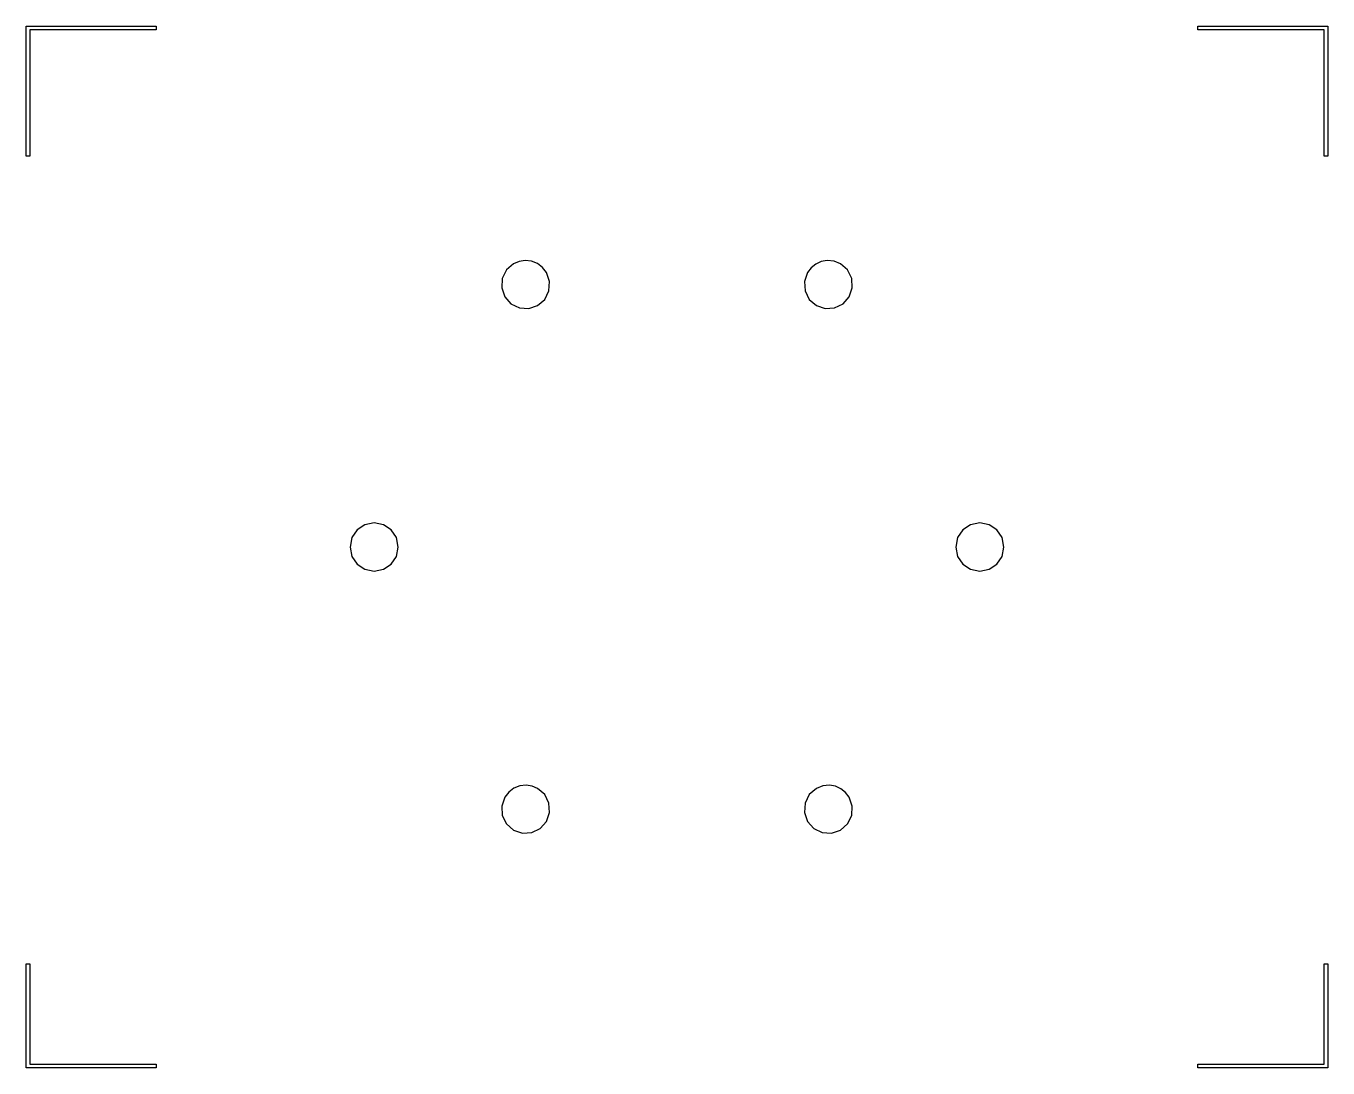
# Model space of a CAD drawing. Extents: x 0 to 10, y 0 to 8.
import ezdxf

# ---------------------------------------------------------------- set-up
doc = ezdxf.new("R2010")
doc.units = 0
doc.layers.add('Layer_1', color=7, linetype='CONTINUOUS')

msp = doc.modelspace()

# ---------------------------------------------------------------- linework, layer by layer
at = {"layer": 'Layer_1', "color": 7}
for points in [[(1.000015, 8.000002), (1.000015, 7.971616), (0.028332, 7.971616), (0.028332, 6.999987), (0, 6.999987), (0, 7.98578), (0, 8.000002), (1.000015, 8.000002), (1.000015, 8.000002)], [(10.000001, 8.000002), (10.000001, 6.999987), (9.971669, 6.999987), (9.971669, 7.971616), (8.999986, 7.971616), (8.999986, 8.000002), (10.000001, 8.000002), (10.000001, 8.000002)], [(0.028332, 0.799979), (0.028332, 0.028333), (1.000015, 0.028333), (1.000015, 0), (0, 0), (0, 0.799979), (0.028332, 0.799979), (0.028332, 0.799979)], [(9.999992, 0.799979), (9.999992, 0), (8.999977, 0), (8.999977, 0.028333), (9.97166, 0.028333), (9.97166, 0.799979), (9.999992, 0.799979), (9.999992, 0.799979)]]:
    msp.add_lwpolyline(points, close=True, dxfattribs=at)
for points in [[(3.832796, 6.199278), (3.787117, 6.192449), (3.744547, 6.174529), (3.69021, 6.126882), (3.658245, 6.062067), (3.653517, 5.989954), (3.676747, 5.921521), (3.724394, 5.867184), (3.789209, 5.835219), (3.861322, 5.830491), (3.929755, 5.853722), (3.984092, 5.901369), (4.016058, 5.966183), (4.020785, 6.038296), (3.997555, 6.106729), (3.967046, 6.146159), (3.927867, 6.175598), (3.882343, 6.193739), (3.832796, 6.199278), (3.832796, 6.199278)], [(6.154074, 6.199109), (6.108246, 6.191096), (6.066462, 6.172274), (6.030574, 6.143775), (6.002435, 6.106725), (5.979205, 6.038292), (5.983932, 5.966179), (6.015898, 5.901365), (6.070234, 5.853718), (6.138667, 5.830487), (6.210781, 5.835215), (6.275595, 5.86718), (6.323242, 5.921517), (6.346473, 5.98995), (6.341745, 6.062063), (6.30978, 6.126878), (6.255443, 6.174525), (6.206525, 6.1941), (6.154074, 6.199109), (6.154074, 6.199109)], [(2.674307, 4.185193), (2.602216, 4.170638), (2.543345, 4.130946), (2.503653, 4.072076), (2.489099, 3.999984), (2.503653, 3.927893), (2.543345, 3.869022), (2.602216, 3.829331), (2.674307, 3.814776), (2.746399, 3.829331), (2.805269, 3.869022), (2.844961, 3.927893), (2.859515, 3.999984), (2.844961, 4.072076), (2.805269, 4.130946), (2.746399, 4.170638), (2.674307, 4.185193), (2.674307, 4.185193)], [(7.325683, 4.185193), (7.253591, 4.170638), (7.194721, 4.130946), (7.155029, 4.072076), (7.140474, 3.999984), (7.155029, 3.927893), (7.194721, 3.869022), (7.253591, 3.829331), (7.325683, 3.814776), (7.397774, 3.829331), (7.456645, 3.869022), (7.496336, 3.927893), (7.510891, 3.999984), (7.496336, 4.072076), (7.456645, 4.130946), (7.397774, 4.170638), (7.325683, 4.185193), (7.325683, 4.185193)], [(3.841506, 2.171052), (3.791959, 2.165513), (3.746435, 2.147371), (3.707256, 2.117933), (3.676747, 2.078503), (3.653517, 2.01007), (3.658244, 1.937956), (3.69021, 1.873142), (3.744547, 1.825495), (3.81298, 1.802265), (3.885093, 1.806992), (3.949908, 1.838958), (3.997555, 1.893295), (4.020785, 1.961728), (4.016058, 2.033841), (3.984092, 2.098655), (3.929755, 2.146302), (3.887186, 2.164222), (3.841506, 2.171052), (3.841506, 2.171052)], [(6.171603, 2.170883), (6.119152, 2.165874), (6.070234, 2.146298), (6.015898, 2.098651), (5.983932, 2.033837), (5.979205, 1.961723), (6.002435, 1.89329), (6.050082, 1.838954), (6.114896, 1.806988), (6.18701, 1.80226), (6.255443, 1.825491), (6.30978, 1.873138), (6.341745, 1.937952), (6.346473, 2.010066), (6.323242, 2.078499), (6.295104, 2.115548), (6.259216, 2.144048), (6.217431, 2.162869), (6.171603, 2.170883), (6.171603, 2.170883)]]:
    msp.add_lwpolyline(points, dxfattribs=at)

doc.saveas('drawing.dxf')
